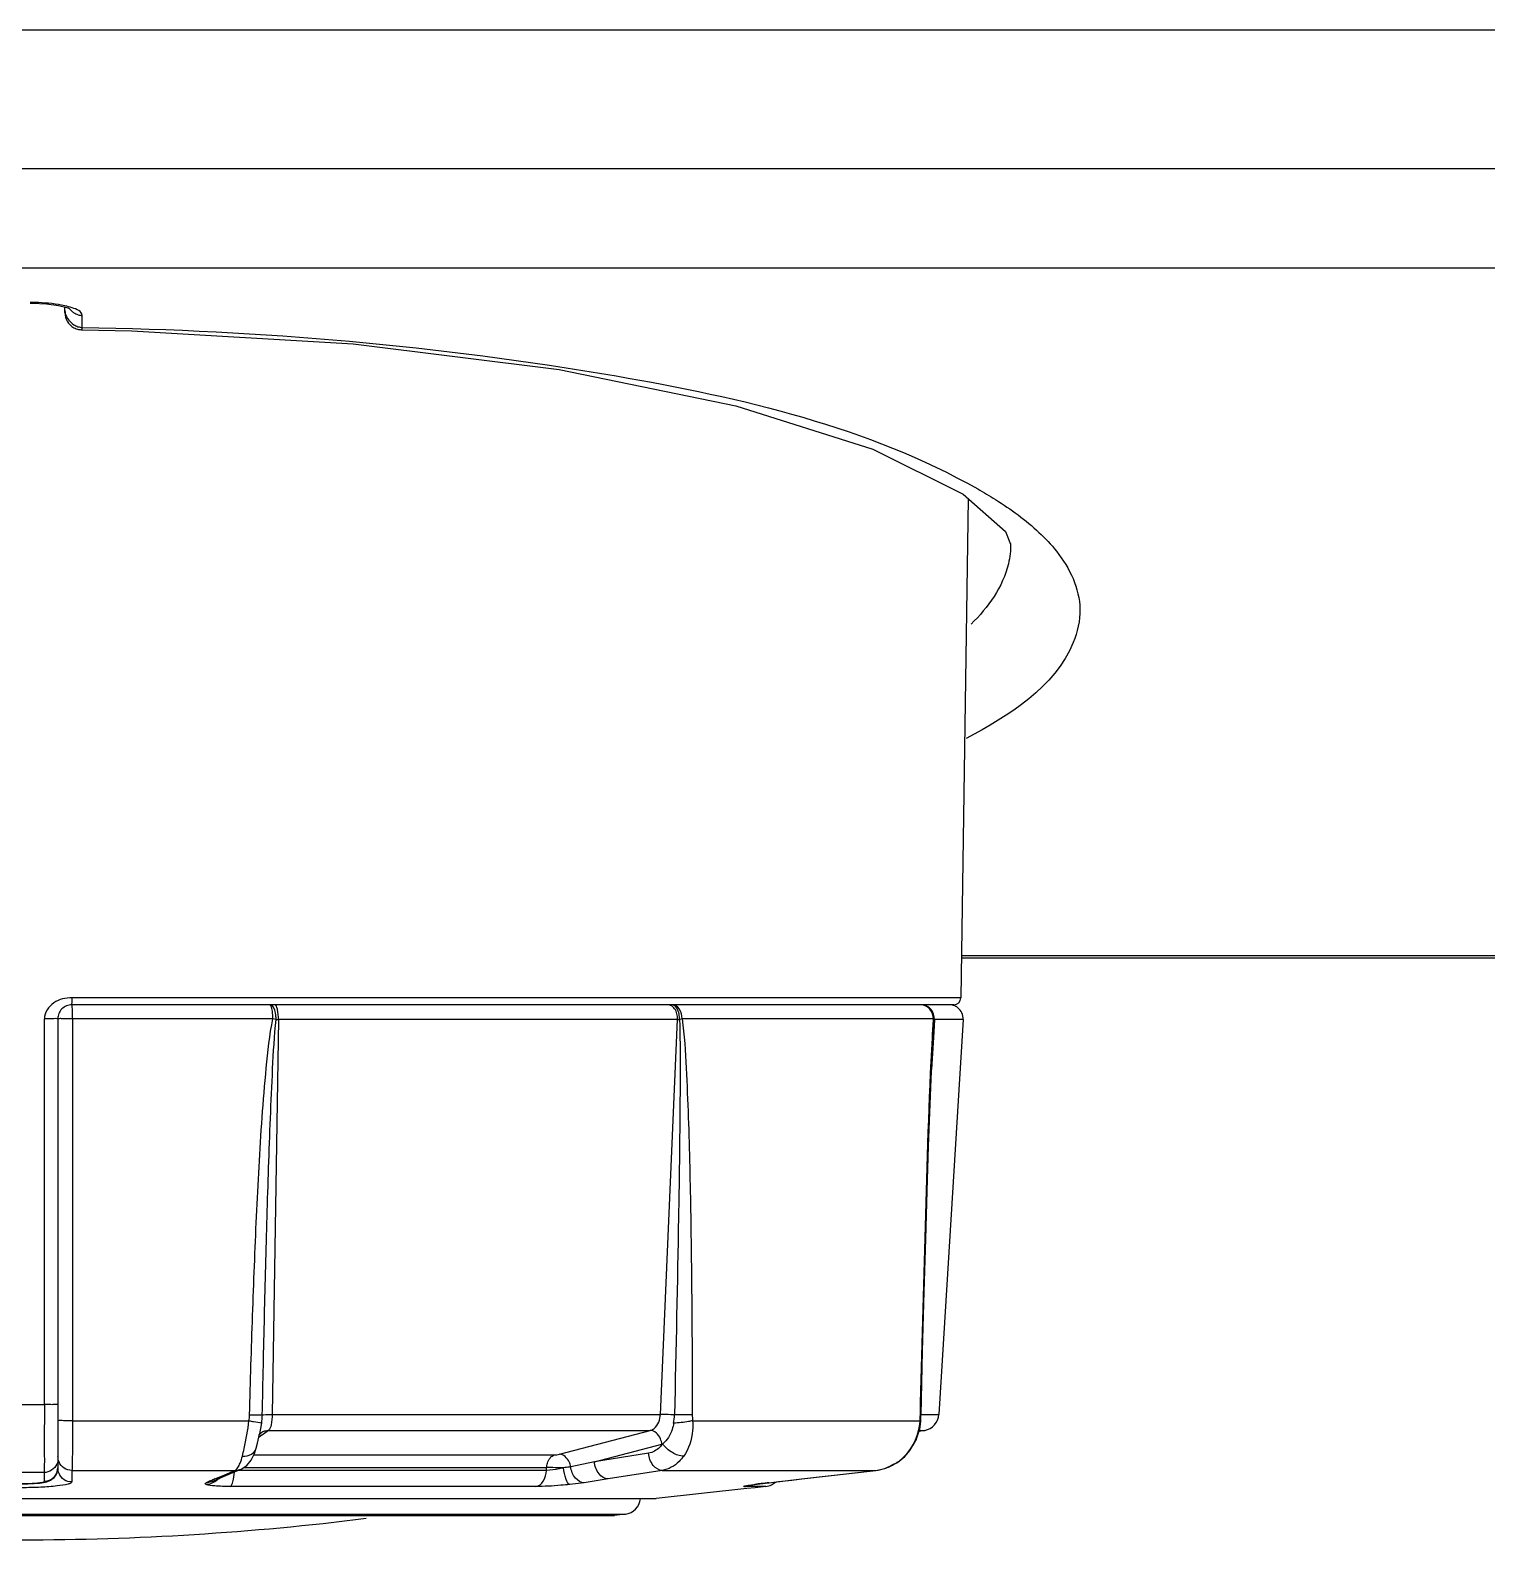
# Model space of a CAD drawing. Header units: millimetres. Extents: x 473 to 3963, y -1329 to 3488.
# Drawn here: x 2111.4 to 2153.4, y -136.02 to -92.5 of the extents above; entities that cross this region are included whole.
import ezdxf

# ---------------------------------------------------------------- set-up
doc = ezdxf.new("R2010")
doc.units = ezdxf.units.MM
doc.header["$LTSCALE"] = 392.37
doc.layers.get('0').update_dxf_attribs({"linetype": 'CONTINUOUS'})

msp = doc.modelspace()

# ---------------------------------------------------------------- linework, layer by layer
at = {"linetype": 'Continuous'}
for p, q in [((2534.648, -92.497), (1887.648, -92.497)), ((2534.648, -96.497), (1887.648, -96.497)), ((2457.276, -99.362), (1964.297, -99.362)), ((2112.398, -100.512), (2112.398, -100.479)), ((2112.398, -100.584), (2112.398, -100.512)), ((2112.45, -100.492), (2112.5, -100.512)), ((2112.398, -100.635), (2112.398, -100.584)), ((2112.398, -100.607), (2112.398, -100.635)), ((2112.898, -101.067), (2112.898, -100.722)), ((2112.89, -101.135), (2112.89, -101.135)), ((2138.443, -106.004), (2138.232, -120.4)), ((2138.249, -119.241), (2184.048, -119.241)), ((2138.25, -119.173), (2184.047, -119.173)), ((2138.232, -120.4), (2112.606, -120.399)), ((2112.198, -120.997), (2112.198, -132.12)), ((2112.198, -120.997), (2112.198, -132.12)), ((2112.198, -120.997), (2112.198, -132.12)), ((2118.291, -120.597), (2112.598, -120.597)), ((2118.291, -120.597), (2112.598, -120.597)), ((2118.31, -120.597), (2118.291, -120.597)), ((2118.31, -120.597), (2118.291, -120.597)), ((2118.445, -120.597), (2118.31, -120.597)), ((2118.445, -120.597), (2118.31, -120.597)), ((2128.998, -120.597), (2118.445, -120.597)), ((2128.998, -120.597), (2118.445, -120.597)), ((2129.128, -120.597), (2128.998, -120.597)), ((2129.128, -120.597), (2128.998, -120.597)), ((2129.784, -120.597), (2129.128, -120.597)), ((2129.784, -120.597), (2129.128, -120.597)), ((2129.902, -120.597), (2129.784, -120.597)), ((2129.897, -120.597), (2129.784, -120.597)), ((2129.913, -120.597), (2129.897, -120.597)), ((2129.913, -120.597), (2129.902, -120.597)), ((2137.059, -120.597), (2129.913, -120.597)), ((2137.059, -120.597), (2129.913, -120.597)), ((2137.081, -120.597), (2137.059, -120.597)), ((2137.081, -120.597), (2137.059, -120.597)), ((2137.862, -120.597), (2137.081, -120.597)), ((2137.17, -120.597), (2137.081, -120.597)), ((2137.859, -120.597), (2137.17, -120.597)), ((2138.032, -120.597), (2137.859, -120.597)), ((2137.895, -120.597), (2137.862, -120.597)), ((2137.944, -120.597), (2137.895, -120.597)), ((2137.979, -120.597), (2137.944, -120.597)), ((2111.808, -132.126), (2111.808, -121.003)), ((2118.398, -121.005), (2112.62, -121.005)), ((2112.62, -121.005), (2112.62, -132.59)), ((2118.554, -121.022), (2118.374, -132.407)), ((2130.063, -121.022), (2118.554, -121.022)), ((2129.57, -132.407), (2130.063, -121.022)), ((2137.443, -121.005), (2130.193, -121.005)), ((2137.448, -121.375), (2137.383, -122.463)), ((2137.469, -121.022), (2137.448, -121.375)), ((2138.294, -121.022), (2137.469, -121.022)), ((2138.294, -121.022), (2137.598, -132.407)), ((2111.148, -132.126), (2111.808, -132.126)), ((2112.198, -132.12), (2112.198, -132.582)), ((2112.198, -132.12), (2112.198, -132.503)), ((2112.198, -132.503), (2112.198, -132.582)), ((2112.198, -132.582), (2112.198, -133.567)), ((2112.62, -132.59), (2117.706, -132.59)), ((2118.04, -132.862), (2118.074, -132.66)), ((2118.374, -132.407), (2129.57, -132.407)), ((2130.498, -132.59), (2137.056, -132.59)), ((2137.056, -132.59), (2137.074, -132.612)), ((2137.064, -132.417), (2137.083, -132.419)), ((2137.074, -132.612), (2137.076, -132.576)), ((2137.074, -132.612), (2137.074, -132.612)), ((2137.076, -132.576), (2137.082, -132.439)), ((2137.082, -132.439), (2137.083, -132.419)), ((2137.083, -132.407), (2137.191, -132.407)), ((2137.083, -132.419), (2137.083, -132.419)), ((2137.191, -132.407), (2137.598, -132.407)), ((2118.047, -133.03), (2117.992, -133.069)), ((2118.039, -132.865), (2118.04, -132.862)), ((2118.1, -132.992), (2118.047, -133.03)), ((2118.06, -132.937), (2118.06, -132.937)), ((2118.122, -132.977), (2118.1, -132.992)), ((2118.273, -132.869), (2118.122, -132.977)), ((2118.273, -132.869), (2129.278, -132.869)), ((2126.655, -133.556), (2129.278, -132.869)), ((2136.856, -133.292), (2136.938, -133.151)), ((2137.19, -132.869), (2137.021, -132.9)), ((2137.032, -132.869), (2137.19, -132.869)), ((2112.198, -133.567), (2112.198, -133.625)), ((2117.848, -133.575), (2126.514, -133.575)), ((2117.915, -133.384), (2117.915, -133.383)), ((2127.668, -133.771), (2129.612, -133.262)), ((2129.23, -133.526), (2127.668, -133.771)), ((2136.607, -133.613), (2136.627, -133.607)), ((2136.612, -133.619), (2136.627, -133.607)), ((2136.627, -133.607), (2136.761, -133.451)), ((2136.627, -133.607), (2136.627, -133.607)), ((2112.198, -133.625), (2112.198, -133.669)), ((2112.198, -133.625), (2112.198, -133.669)), ((2112.198, -133.669), (2112.198, -133.689)), ((2112.198, -133.689), (2112.198, -133.782)), ((2112.198, -133.738), (2112.198, -133.782)), ((2112.198, -133.782), (2112.198, -133.848)), ((2112.198, -133.782), (2112.198, -133.94)), ((2112.198, -133.848), (2112.198, -133.947)), ((2112.198, -133.94), (2112.198, -133.947)), ((2112.198, -133.947), (2112.198, -133.958)), ((2112.198, -133.947), (2112.198, -133.958)), ((2112.601, -134.023), (2112.601, -134.355)), ((2112.601, -134.023), (2117.297, -134.023)), ((2116.909, -134.231), (2117.312, -134.058)), ((2117.011, -134.146), (2117.297, -134.023)), ((2117.297, -134.023), (2117.481, -133.985)), ((2117.312, -134.058), (2117.481, -133.985)), ((2117.481, -134.021), (2117.398, -134.021)), ((2117.481, -133.985), (2117.481, -133.985)), ((2126.285, -134.021), (2117.481, -134.021)), ((2117.548, -133.943), (2126.289, -133.943)), ((2126.285, -134.021), (2126.289, -133.943)), ((2127.668, -133.771), (2126.983, -133.918)), ((2129.624, -134.023), (2128.061, -134.268)), ((2129.624, -134.023), (2135.773, -134.023)), ((2133.638, -134.268), (2135.773, -134.023)), ((2133.642, -134.268), (2135.777, -134.023)), ((2135.773, -134.023), (2135.777, -134.023)), ((2135.777, -134.023), (2135.777, -134.023)), ((2136.228, -133.876), (2136.412, -133.785)), ((2111.798, -134.087), (2111.798, -134.345)), ((2111.879, -134.351), (2111.983, -134.308)), ((2116.476, -134.376), (2116.663, -134.337)), ((2116.663, -134.337), (2116.663, -134.337)), ((2116.725, -134.268), (2116.894, -134.196)), ((2116.725, -134.268), (2116.909, -134.231)), ((2116.74, -134.304), (2116.835, -134.263)), ((2116.835, -134.263), (2116.909, -134.231)), ((2116.894, -134.196), (2117.011, -134.146)), ((2116.909, -134.231), (2116.909, -134.231)), ((2125.978, -134.487), (2117.163, -134.487)), ((2128.061, -134.268), (2127.371, -134.376)), ((2132.051, -134.487), (2131.993, -134.487)), ((2132.294, -134.487), (2132.051, -134.487)), ((2132.057, -134.463), (2132.068, -134.461)), ((2132.28, -134.429), (2132.294, -134.427)), ((2132.28, -134.428), (2132.294, -134.427)), ((2132.28, -134.428), (2132.293, -134.427)), ((2132.294, -134.427), (2132.295, -134.427)), ((2132.452, -134.487), (2132.294, -134.487)), ((2132.295, -134.427), (2132.359, -134.418)), ((2132.606, -134.487), (2132.305, -134.52)), ((2132.606, -134.487), (2132.452, -134.487)), ((2132.698, -134.376), (2133.638, -134.268)), ((2132.698, -134.376), (2132.702, -134.376)), ((2132.702, -134.376), (2132.702, -134.376)), ((2133.638, -134.268), (2133.642, -134.268)), ((2133.642, -134.268), (2133.642, -134.268)), ((2111.148, -134.837), (2128.998, -134.837)), ((2128.998, -134.837), (2129.128, -134.837)), ((2129.128, -134.837), (2129.17, -134.837)), ((2129.17, -134.837), (2129.448, -134.837)), ((2132.06, -134.547), (2129.448, -134.837)), ((2132.305, -134.52), (2132.06, -134.547)), ((2111.148, -135.281), (2127.925, -135.281)), ((2111.148, -135.32), (2127.925, -135.32)), ((2127.914, -135.327), (2111.148, -135.327)), ((2111.148, -135.327), (2127.914, -135.327)), ((2128.123, -135.327), (2127.914, -135.327)), ((2127.914, -135.327), (2128.123, -135.327)), ((2127.925, -135.281), (2127.972, -135.281)), ((2127.925, -135.32), (2127.972, -135.32)), ((2127.972, -135.281), (2128.075, -135.281)), ((2127.972, -135.32), (2128.034, -135.32)), ((2128.034, -135.32), (2128.244, -135.32)), ((2128.075, -135.281), (2128.123, -135.281)), ((2128.123, -135.281), (2128.244, -135.281)), ((2128.244, -135.32), (2128.123, -135.327)), ((2128.559, -135.281), (2128.244, -135.32)), ((2128.244, -135.281), (2128.345, -135.281)), ((2128.345, -135.281), (2128.559, -135.281))]:
    msp.add_line(p, q, dxfattribs=at)
for points in [[(2111.398, -100.365), (2111.456, -100.365), (2111.872, -100.386)], [(2111.872, -100.386), (2112.215, -100.433), (2112.45, -100.492)], [(2112.89, -101.135), (2114.327, -101.167), (2120.711, -101.541), (2126.645, -102.28), (2131.744, -103.327), (2135.689, -104.577), (2138.3, -105.877), (2139.515, -106.954), (2139.665, -107.314)], [(2137.083, -132.419), (2137.129, -130.587), (2137.174, -128.878), (2137.217, -127.352), (2137.259, -125.964), (2137.3, -124.678), (2137.343, -123.461), (2137.391, -122.269), (2137.436, -121.374)], [(2136.761, -133.451), (2136.936, -133.156), (2137.044, -132.832), (2137.074, -132.612)], [(2117.915, -133.384), (2117.953, -133.233), (2118.014, -132.977)], [(2118.008, -132.976), (2118.001, -132.995), (2118.004, -132.99), (2118.013, -132.981)], [(2118.013, -132.981), (2118.045, -132.948), (2118.06, -132.937)], [(2118.014, -132.977), (2118.015, -132.972), (2118.04, -132.862)], [(2136.938, -133.151), (2136.941, -133.147), (2136.992, -132.987)], [(2117.481, -133.985), (2117.645, -133.881), (2117.774, -133.726), (2117.866, -133.537), (2117.915, -133.383)], [(2129.612, -133.262), (2129.623, -133.259), (2129.634, -133.255)], [(2135.777, -134.023), (2136.039, -133.967), (2136.407, -133.79), (2136.612, -133.619)], [(2111.983, -134.308), (2112.088, -134.226), (2112.169, -134.099), (2112.198, -133.947)], [(2110.621, -134.388), (2110.767, -134.401), (2110.943, -134.409), (2111.138, -134.412), (2111.334, -134.41), (2111.513, -134.402), (2111.662, -134.39)], [(2111.662, -134.39), (2111.781, -134.374), (2111.879, -134.351)], [(2116.663, -134.337), (2116.733, -134.307), (2116.74, -134.304)], [(2132.051, -134.464), (2132.049, -134.465), (2132.062, -134.462), (2132.093, -134.457), (2132.138, -134.449)], [(2132.068, -134.461), (2132.074, -134.46), (2132.083, -134.458)], [(2132.138, -134.449), (2132.196, -134.441), (2132.264, -134.431), (2132.28, -134.429)], [(2132.359, -134.418), (2132.597, -134.389), (2132.702, -134.376)], [(2132.702, -134.376), (2132.971, -134.345), (2133.362, -134.3), (2133.642, -134.268)]]:
    msp.add_lwpolyline(points, dxfattribs=at)
for centre, radius, start, end in [((2111.397, -105.985), 5.637, 87.5982, 89.9855), ((2112.898, -100.635), 0.5, 180, 210.8166), ((2112.898, -100.635), 0.5, 210.8166, 241.6335), ((2112.898, -100.635), 0.5, 241.6335, 257.9091), ((2112.898, -100.635), 0.5, 257.9091, 269.106), ((2138.032, -120.397), 0.2, 270, 359.16), ((2112.598, -120.997), 0.4, 158.0339, 180), ((2112.598, -120.997), 0.4, 135.6115, 158.0339), ((2112.598, -120.997), 0.4, 135.6337, 158.0457), ((2112.598, -120.997), 0.4, 112.6469, 135.6337), ((2112.598, -120.997), 0.4, 90, 112.6469), ((2129.77, -120.833), 0.238, 58.2278, 59.9982), ((2129.897, -120.719), 0.122, 83.6046, 89.9849), ((2137.056, -120.967), 0.369, 86.1245, 89.9931), ((2137.895, -120.997), 0.4, 71.3, 90), ((2137.895, -120.997), 0.4, 52.6, 71.3), ((2137.895, -120.997), 0.4, 356.5, 52.6), ((2116.636, -130.811), 9.963, 79.2993, 79.8157), ((2118.558, -115.554), 5.467, 269.2508, 269.9608), ((2130.055, -116.713), 4.309, 270.0975, 270.8485), ((2184.767, -124.102), 47.41, 176.2749, 176.6463), ((2115.872, -132.378), 2.22, 352.701, 358.8839), ((2128.036, -132.361), 1.938, 351.1461, 358.2413), ((2135.559, -132.517), 1.499, 356.4607, 357.2024), ((2132.016, -132.262), 5.05, 356.2715, 357.2923), ((2133.282, -132.323), 3.783, 357.3126, 358.5793), ((2137.099, -132.377), 0.5, 280.5, 356.5), ((2118.271, -133.231), 0.362, 122.8757, 125.61), ((2118.27, -133.23), 0.361, 113.3967, 122.8776), ((2135.587, -132.607), 1.433, 302.8366, 315.3918), ((2135.544, -132.564), 1.493, 315.3886, 316.0392), ((2112.173, -133.958), 0.0247, 351.5787, 0.0044), ((2126.183, -180.736), 46.794, 89.2736, 89.8709), ((2135.614, -132.651), 1.381, 276.6125, 289.0187), ((2135.607, -132.636), 1.398, 289.0707, 302.796), ((2111.148, -382.757), 248.671, 89.85025, 90.00001), ((2129.93, -165.053), 33.497, 113.4491, 113.6811), ((2130.246, -165.784), 34.293, 113.22, 113.4477), ((2131.939, -134.014), 0.476, 276.582, 289.1746), ((2134.613, -151.694), 17.423, 97.0479, 97.651), ((2135.554, -159.241), 25.028, 96.5528, 97.0668), ((2132.55, -133.99), 0.5, 276.339, 296.3525), ((2132.55, -133.99), 0.5, 296.3525, 312.3729), ((2128.498, -134.785), 0.5, 277, 353.8665), ((2111.148, -56.023), 80, 270, 277.1336)]:
    msp.add_arc(centre, radius, start, end, dxfattribs=at)
for points in [[(2112.399, -100.443), (2112.148, -100.388), (2111.89, -100.364), (2111.633, -100.353)], [(2118.38, -120.63), (2118.361, -120.612), (2118.336, -120.597), (2118.31, -120.597)], [(2129.889, -120.626), (2129.857, -120.608), (2129.82, -120.597), (2129.784, -120.597)], [(2137.217, -120.63), (2137.168, -120.609), (2137.113, -120.597), (2137.059, -120.597)], [(2130.193, -121.005), (2130.168, -121.011), (2130.144, -121.016), (2130.119, -121.021)], [(2137.409, -121.553), (2137.419, -121.37), (2137.429, -121.187), (2137.443, -121.005)], [(2117.706, -132.59), (2117.716, -132.533), (2117.723, -132.475), (2117.724, -132.417)], [(2130.488, -132.417), (2130.488, -132.475), (2130.492, -132.532), (2130.498, -132.59)], [(2136.619, -133.601), (2136.87, -133.341), (2137.033, -132.97), (2137.055, -132.609)], [(2118.127, -132.899), (2118.172, -132.879), (2118.223, -132.869), (2118.273, -132.869)], [(2117.451, -133.813), (2117.478, -133.748), (2117.498, -133.681), (2117.516, -133.613)], [(2126.514, -133.575), (2126.561, -133.575), (2126.609, -133.568), (2126.655, -133.556)], [(2112.168, -133.841), (2112.111, -133.978), (2111.946, -134.087), (2111.798, -134.087)], [(2112.198, -133.689), (2112.198, -133.741), (2112.188, -133.794), (2112.168, -133.841)], [(2112.229, -133.778), (2112.209, -133.73), (2112.198, -133.677), (2112.198, -133.625)], [(2112.229, -134.11), (2112.209, -134.062), (2112.198, -134.01), (2112.198, -133.958)], [(2117.297, -134.023), (2117.335, -134.006), (2117.363, -133.972), (2117.386, -133.938)], [(2117.386, -133.938), (2117.413, -133.899), (2117.433, -133.856), (2117.451, -133.813)], [(2116.47, -134.428), (2116.53, -134.425), (2116.591, -134.41), (2116.646, -134.385)], [(2116.646, -134.385), (2116.702, -134.36), (2116.754, -134.323), (2116.796, -134.28)], [(2132.113, -134.452), (2132.169, -134.444), (2132.224, -134.436), (2132.28, -134.428)]]:
    msp.add_open_spline(points, degree=3, dxfattribs=at)
for points, knots in [([(2112.898, -100.722), (2112.897, -100.601), (2112.639, -100.506), (2112.47, -100.459), (2112.399, -100.443)], [0, 0, 0, 0, 0.624982, 1, 1, 1, 1]), ([(2112.503, -100.503), (2112.525, -100.53), (2112.574, -100.582), (2112.63, -100.625), (2112.659, -100.644)], [0, 0, 0, 0, 0.498844, 1, 1, 1, 1]), ([(2112.398, -100.584), (2112.398, -100.662), (2112.464, -100.825), (2112.585, -100.942), (2112.658, -100.988)], [0, 0, 0, 0, 0.477215, 1, 1, 1, 1]), ([(2112.659, -100.644), (2112.696, -100.667), (2112.772, -100.706), (2112.857, -100.722), (2112.898, -100.722)], [0, 0, 0, 0, 0.514993, 1, 1, 1, 1]), ([(2112.658, -100.988), (2112.695, -101.012), (2112.771, -101.051), (2112.857, -101.067), (2112.898, -101.067)], [0, 0, 0, 0, 0.514893, 1, 1, 1, 1]), ([(2112.89, -101.133), (2112.896, -101.134), (2112.892, -101.096), (2112.897, -101.083), (2112.898, -101.067)], [0, 0, 0, 0, 0.24566, 1, 1, 1, 1]), ([(2112.898, -101.067), (2118.051, -101.146), (2126.779, -101.893), (2135.547, -103.935), (2138.717, -105.724)], [0, 0, 0, 0, 0.586131, 1, 1, 1, 1]), ([(2138.717, -105.724), (2138.89, -105.822), (2139.512, -106.191), (2140.101, -106.62), (2140.484, -106.977)], [0, 0, 0, 0, 0.275847, 1, 1, 1, 1]), ([(2140.484, -106.977), (2140.665, -107.147), (2141.249, -107.754), (2141.654, -108.592), (2141.665, -109.192)], [0, 0, 0, 0, 0.292714, 1, 1, 1, 1]), ([(2139.665, -107.295), (2139.669, -107.492), (2139.57, -108.376), (2139.014, -109.144), (2138.528, -109.622)], [0, 0, 0, 0, 0.224431, 1, 1, 1, 1]), ([(2141.665, -109.192), (2141.67, -109.519), (2141.266, -111.242), (2139.605, -112.272), (2138.385, -112.919)], [0, 0, 0, 0, 0.191475, 1, 1, 1, 1]), ([(2112.606, -120.399), (2112.424, -120.399), (2112.048, -120.467), (2111.808, -120.825), (2111.808, -121.003)], [0, 0, 0, 0, 0.504826, 1, 1, 1, 1]), ([(2112.598, -120.597), (2112.603, -120.597), (2112.601, -120.567), (2112.611, -120.514), (2112.616, -120.444), (2112.609, -120.397)], [0, 0, 0, 0, 0.078592, 0.295264, 1, 1, 1, 1]), ([(2112.198, -120.997), (2112.198, -121.007), (2112.137, -120.989), (2112.078, -121.008), (2111.947, -121), (2111.858, -121.003), (2111.808, -121.003)], [0, 0, 0, 0, 0.07584, 0.291615, 0.615601, 1, 1, 1, 1]), ([(2112.62, -121.005), (2112.567, -121.005), (2112.471, -121.002), (2112.33, -121.01), (2112.265, -120.989), (2112.198, -121.008), (2112.198, -120.997)], [0, 0, 0, 0, 0.378372, 0.703415, 0.92248, 1, 1, 1, 1]), ([(2112.62, -121.005), (2112.62, -120.953), (2112.618, -120.86), (2112.619, -120.724), (2112.603, -120.66), (2112.609, -120.597), (2112.598, -120.597)], [0, 0, 0, 0, 0.379851, 0.703535, 0.921052, 1, 1, 1, 1]), ([(2118.303, -120.6), (2118.301, -120.599), (2118.297, -120.598), (2118.293, -120.597), (2118.291, -120.597)], [0, 0, 0, 0, 0.510508, 1, 1, 1, 1]), ([(2118.333, -120.629), (2118.329, -120.622), (2118.32, -120.611), (2118.309, -120.602), (2118.303, -120.6)], [0, 0, 0, 0, 0.560746, 1, 1, 1, 1]), ([(2118.398, -121.005), (2118.398, -120.93), (2118.389, -120.803), (2118.361, -120.673), (2118.333, -120.629)], [0, 0, 0, 0, 0.589063, 1, 1, 1, 1]), ([(2118.486, -121.021), (2118.487, -120.981), (2118.481, -120.847), (2118.449, -120.697), (2118.38, -120.63)], [0, 0, 0, 0, 0.296083, 1, 1, 1, 1]), ([(2118.554, -121.022), (2118.556, -120.922), (2118.547, -120.801), (2118.495, -120.597), (2118.445, -120.597)], [0, 0, 0, 0, 0.668235, 1, 1, 1, 1]), ([(2130.063, -121.022), (2130.064, -120.981), (2130.056, -120.838), (2129.984, -120.685), (2129.895, -120.63)], [0, 0, 0, 0, 0.279091, 1, 1, 1, 1]), ([(2130.119, -121.021), (2130.121, -120.97), (2130.113, -120.816), (2130.021, -120.61), (2129.911, -120.598)], [0, 0, 0, 0, 0.317612, 1, 1, 1, 1]), ([(2130.193, -121.005), (2130.194, -120.905), (2130.159, -120.72), (2129.99, -120.597), (2129.913, -120.597)], [0, 0, 0, 0, 0.561452, 1, 1, 1, 1]), ([(2137.469, -121.022), (2137.475, -120.917), (2137.401, -120.693), (2137.185, -120.597), (2137.081, -120.597)], [0, 0, 0, 0, 0.505606, 1, 1, 1, 1]), ([(2137.443, -121.005), (2137.445, -120.906), (2137.374, -120.701), (2137.177, -120.605), (2137.081, -120.598)], [0, 0, 0, 0, 0.505498, 1, 1, 1, 1]), ([(2137.457, -121.021), (2137.462, -120.941), (2137.421, -120.774), (2137.291, -120.662), (2137.217, -120.63)], [0, 0, 0, 0, 0.500361, 1, 1, 1, 1]), ([(2117.724, -132.417), (2117.749, -131.464), (2117.805, -129.558), (2117.919, -126.701), (2118.043, -124.32), (2118.201, -122.422), (2118.296, -121.47), (2118.398, -121.005)], [0, 0, 0, 0, 0.250013, 0.500032, 0.750055, 0.875067, 1, 1, 1, 1]), ([(2118.091, -132.421), (2118.111, -131.471), (2118.152, -129.57), (2118.226, -126.719), (2118.302, -124.344), (2118.387, -122.444), (2118.437, -121.494), (2118.486, -121.021)], [0, 0, 0, 0, 0.249974, 0.499959, 0.749961, 0.874974, 1, 1, 1, 1]), ([(2130.119, -121.021), (2130.138, -121.495), (2130.138, -122.445), (2130.128, -124.344), (2130.078, -127.67), (2130.018, -130.52), (2129.973, -132.421)], [0, 0, 0, 0, 0.124814, 0.249775, 0.499799, 1, 1, 1, 1]), ([(2130.193, -121.005), (2130.261, -121.474), (2130.314, -122.423), (2130.396, -124.322), (2130.446, -126.702), (2130.479, -129.559), (2130.487, -131.464), (2130.488, -132.417)], [0, 0, 0, 0, 0.12442, 0.249332, 0.499435, 0.749683, 1, 1, 1, 1]), ([(2137.457, -121.021), (2137.456, -121.018), (2137.452, -121.012), (2137.446, -121.007), (2137.443, -121.005)], [0, 0, 0, 0, 0.430478, 1, 1, 1, 1]), ([(2137.469, -121.022), (2137.466, -121.022), (2137.462, -121.022), (2137.459, -121.022), (2137.457, -121.021)], [0, 0, 0, 0, 0.644452, 1, 1, 1, 1]), ([(2137.064, -132.417), (2137.108, -130.604), (2137.209, -126.982), (2137.312, -123.36), (2137.409, -121.553)], [0, 0, 0, 0, 0.500478, 1, 1, 1, 1]), ([(2111.808, -132.126), (2111.808, -132.568), (2111.8, -133.221), (2111.809, -133.875), (2111.798, -134.087)], [0, 0, 0, 0, 0.675024, 1, 1, 1, 1]), ([(2112.198, -132.12), (2112.198, -132.13), (2112.137, -132.112), (2112.078, -132.131), (2111.947, -132.123), (2111.858, -132.126), (2111.808, -132.126)], [0, 0, 0, 0, 0.075861, 0.291637, 0.615611, 1, 1, 1, 1]), ([(2112.62, -132.59), (2112.567, -132.59), (2112.471, -132.587), (2112.33, -132.595), (2112.265, -132.574), (2112.198, -132.593), (2112.198, -132.582)], [0, 0, 0, 0, 0.378274, 0.703397, 0.922464, 1, 1, 1, 1]), ([(2112.62, -132.59), (2112.62, -132.911), (2112.621, -133.339), (2112.608, -133.816), (2112.608, -133.973), (2112.601, -134.023)], [0, 0, 0, 0, 0.671884, 0.894556, 1, 1, 1, 1]), ([(2117.516, -133.613), (2117.534, -133.54), (2117.613, -133.202), (2117.676, -132.86), (2117.706, -132.59)], [0, 0, 0, 0, 0.21631, 1, 1, 1, 1]), ([(2117.706, -132.59), (2117.751, -132.598), (2117.874, -132.621), (2117.999, -132.635), (2118.074, -132.66)], [0, 0, 0, 0, 0.366374, 1, 1, 1, 1]), ([(2117.724, -132.417), (2117.767, -132.418), (2117.89, -132.419), (2118.012, -132.424), (2118.091, -132.421)], [0, 0, 0, 0, 0.350968, 1, 1, 1, 1]), ([(2118.091, -132.421), (2118.103, -132.418), (2118.198, -132.408), (2118.292, -132.408), (2118.374, -132.407)], [0, 0, 0, 0, 0.130411, 1, 1, 1, 1]), ([(2118.374, -132.407), (2118.372, -132.508), (2118.355, -132.658), (2118.319, -132.834), (2118.273, -132.869)], [0, 0, 0, 0, 0.63348, 1, 1, 1, 1]), ([(2129.278, -132.869), (2129.318, -132.858), (2129.491, -132.766), (2129.564, -132.555), (2129.57, -132.407)], [0, 0, 0, 0, 0.219328, 1, 1, 1, 1]), ([(2129.973, -132.421), (2129.938, -132.419), (2129.803, -132.412), (2129.669, -132.408), (2129.57, -132.407)], [0, 0, 0, 0, 0.264406, 1, 1, 1, 1]), ([(2129.951, -132.66), (2129.941, -132.721), (2129.891, -132.943), (2129.766, -133.156), (2129.634, -133.255)], [0, 0, 0, 0, 0.274819, 1, 1, 1, 1]), ([(2130.498, -132.59), (2130.459, -132.599), (2130.278, -132.634), (2130.095, -132.653), (2129.951, -132.66)], [0, 0, 0, 0, 0.216375, 1, 1, 1, 1]), ([(2130.488, -132.417), (2130.451, -132.418), (2130.28, -132.421), (2130.108, -132.422), (2129.973, -132.421)], [0, 0, 0, 0, 0.21354, 1, 1, 1, 1]), ([(2130.498, -132.59), (2130.504, -132.684), (2130.505, -133.039), (2130.393, -133.402), (2130.24, -133.613)], [0, 0, 0, 0, 0.264918, 1, 1, 1, 1]), ([(2129.612, -133.262), (2129.605, -133.21), (2129.563, -133.041), (2129.405, -132.869), (2129.278, -132.869)], [0, 0, 0, 0, 0.290625, 1, 1, 1, 1]), ([(2117.516, -133.613), (2117.605, -133.614), (2117.773, -133.587), (2117.896, -133.454), (2117.915, -133.384)], [0, 0, 0, 0, 0.553428, 1, 1, 1, 1]), ([(2126.289, -133.943), (2126.291, -133.899), (2126.311, -133.755), (2126.413, -133.602), (2126.514, -133.575)], [0, 0, 0, 0, 0.291799, 1, 1, 1, 1]), ([(2126.983, -133.918), (2126.974, -133.87), (2126.926, -133.711), (2126.775, -133.557), (2126.655, -133.556)], [0, 0, 0, 0, 0.291333, 1, 1, 1, 1]), ([(2129.634, -133.255), (2129.608, -133.292), (2129.503, -133.417), (2129.348, -133.507), (2129.23, -133.526)], [0, 0, 0, 0, 0.27338, 1, 1, 1, 1]), ([(2129.624, -134.023), (2129.524, -134.023), (2129.309, -133.877), (2129.24, -133.651), (2129.23, -133.526)], [0, 0, 0, 0, 0.443634, 1, 1, 1, 1]), ([(2130.24, -133.613), (2130.2, -133.668), (2130.039, -133.859), (2129.803, -133.995), (2129.624, -134.023)], [0, 0, 0, 0, 0.272908, 1, 1, 1, 1]), ([(2130.24, -133.613), (2130.126, -133.614), (2129.892, -133.519), (2129.706, -133.359), (2129.634, -133.255)], [0, 0, 0, 0, 0.472888, 1, 1, 1, 1]), ([(2112.198, -133.947), (2112.198, -134.049), (2112.112, -134.261), (2111.9, -134.345), (2111.798, -134.345)], [0, 0, 0, 0, 0.499121, 1, 1, 1, 1]), ([(2112.601, -134.023), (2112.523, -134.023), (2112.364, -133.977), (2112.259, -133.849), (2112.229, -133.778)], [0, 0, 0, 0, 0.500868, 1, 1, 1, 1]), ([(2125.978, -134.487), (2126.064, -134.473), (2126.234, -134.329), (2126.28, -134.13), (2126.285, -134.021)], [0, 0, 0, 0, 0.443232, 1, 1, 1, 1]), ([(2126.776, -133.946), (2126.734, -133.957), (2126.573, -133.995), (2126.407, -134.021), (2126.285, -134.021)], [0, 0, 0, 0, 0.2647, 1, 1, 1, 1]), ([(2126.958, -134.428), (2126.898, -134.418), (2126.82, -134.212), (2126.788, -134.059), (2126.776, -133.946)], [0, 0, 0, 0, 0.3513, 1, 1, 1, 1]), ([(2126.983, -133.918), (2126.968, -133.921), (2126.899, -133.932), (2126.83, -133.94), (2126.777, -133.946)], [0, 0, 0, 0, 0.221368, 1, 1, 1, 1]), ([(2127.371, -134.376), (2127.277, -134.377), (2127.072, -134.245), (2126.999, -134.035), (2126.983, -133.918)], [0, 0, 0, 0, 0.443366, 1, 1, 1, 1]), ([(2128.061, -134.268), (2127.962, -134.269), (2127.746, -134.122), (2127.678, -133.896), (2127.668, -133.771)], [0, 0, 0, 0, 0.443622, 1, 1, 1, 1]), ([(2111.798, -134.345), (2111.798, -134.364), (2111.704, -134.375), (2111.595, -134.397), (2111.382, -134.407), (2111.148, -134.412), (2110.915, -134.407), (2110.702, -134.397), (2110.592, -134.375), (2110.498, -134.364), (2110.498, -134.345)], [0, 0, 0, 0, 0.04192, 0.149912, 0.310538, 0.5, 0.689461, 0.850087, 0.958079, 1, 1, 1, 1]), ([(2112.601, -134.355), (2112.601, -134.369), (2112.557, -134.399), (2112.422, -134.438), (2112.123, -134.483), (2111.679, -134.513), (2111.334, -134.521), (2111.148, -134.521)], [0, 0, 0, 0, 0.028402, 0.087859, 0.303476, 0.623217, 1, 1, 1, 1]), ([(2112.601, -134.355), (2112.523, -134.356), (2112.364, -134.31), (2112.259, -134.182), (2112.229, -134.11)], [0, 0, 0, 0, 0.500867, 1, 1, 1, 1]), ([(2116.47, -134.428), (2116.459, -134.423), (2116.426, -134.401), (2116.463, -134.382), (2116.476, -134.376)], [0, 0, 0, 0, 0.467469, 1, 1, 1, 1]), ([(2117.163, -134.487), (2117.014, -134.487), (2116.785, -134.475), (2116.547, -134.461), (2116.47, -134.428)], [0, 0, 0, 0, 0.639891, 1, 1, 1, 1]), ([(2117.163, -134.487), (2117.212, -134.467), (2117.263, -134.299), (2117.281, -134.166), (2117.286, -134.071)], [0, 0, 0, 0, 0.355114, 1, 1, 1, 1]), ([(2126.958, -134.428), (2126.872, -134.437), (2126.546, -134.467), (2126.219, -134.487), (2125.978, -134.487)], [0, 0, 0, 0, 0.265162, 1, 1, 1, 1]), ([(2127.371, -134.376), (2127.34, -134.381), (2127.203, -134.401), (2127.066, -134.417), (2126.958, -134.428)], [0, 0, 0, 0, 0.221333, 1, 1, 1, 1]), ([(2131.993, -134.487), (2131.984, -134.487), (2131.955, -134.488), (2131.993, -134.469), (2132.036, -134.468), (2132.084, -134.457), (2132.113, -134.452)], [0, 0, 0, 0, 0.154528, 0.228365, 0.512873, 1, 1, 1, 1])]:
    msp.add_open_spline(points, degree=3, knots=knots, dxfattribs=at)

doc.saveas('drawing.dxf')
